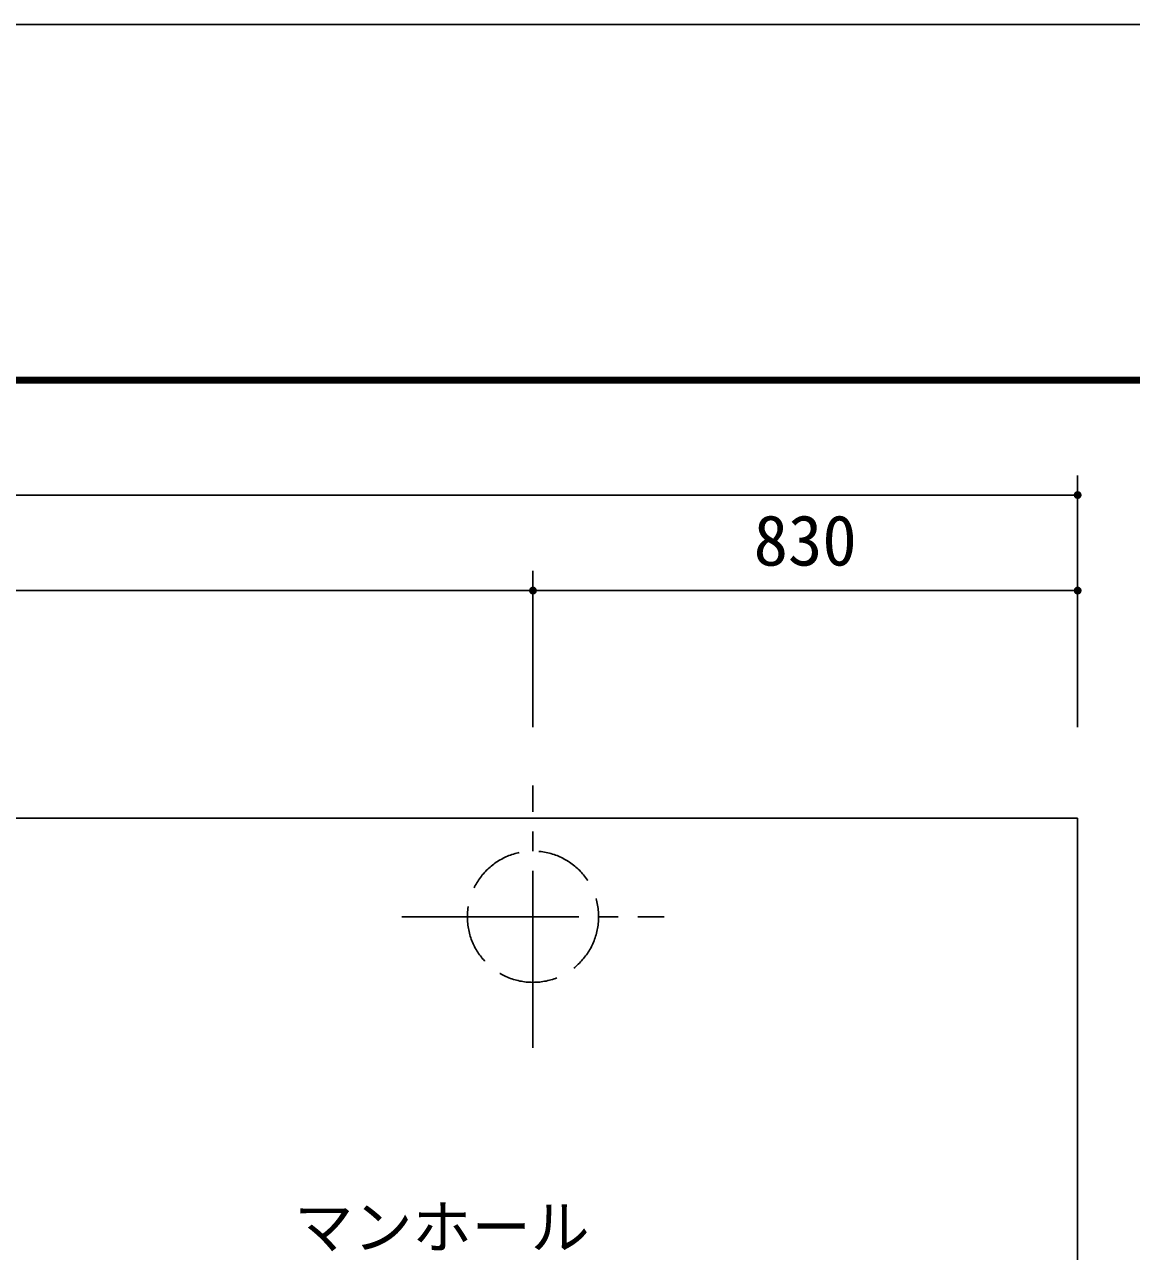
# Model space of a CAD drawing. Units: millimetres, scale not verified. Extents: x -8910 to 8910, y -6308 to 6308.
# Drawn here: x -4199 to -2512, y 4438 to 6308 of the extents above; entities that cross this region are included whole.
import ezdxf
from ezdxf.enums import TextEntityAlignment as Align

# ---------------------------------------------------------------- set-up
doc = ezdxf.new("R2010")
doc.units = ezdxf.units.MM
doc.header["$LTSCALE"] = 30
doc.linetypes.add('CHAIN2', pattern=[12, 9, -1, 1, -1])
doc.linetypes.add('DASHED3', pattern=[4, 3, -1])
for name, color, linetype, lineweight in [('0-0_機器', 2, 'Continuous', 25), ('0-1_製作', 5, 'Continuous', 25), ('0-2_空気管', 3, 'Continuous', 25), ('0-E_08', 2, 'Continuous', 25), ('1-0_図面枠', 7, 'Continuous', 25), ('1-1_Axis_waku', 7, 'Continuous', 25)]:
    doc.layers.add(name, color=color, linetype=linetype, lineweight=lineweight)
doc.styles.add('ＭＳ ゴシック', font='')
doc.styles.get('ＭＳ ゴシック').set_extended_font_data('MS Gothic')

msp = doc.modelspace()

# ---------------------------------------------------------------- linework, layer by layer
at = {"layer": '0-0_機器', "linetype": 'CHAIN2'}
for p, q in [((-3423.85, 4747.99), (-3423.85, 5147.99)), ((-3623.85, 4947.99), (-3223.85, 4947.99))]:
    msp.add_line(p, q, dxfattribs=at)
at = {"layer": '0-0_機器'}
for p, q in [((-6073.84, 5097.99), (-2593.82, 5097.99)), ((-2593.82, 5097.99), (-2593.82, 2697.99))]:
    msp.add_line(p, q, dxfattribs=at)
at = {"layer": '0-1_製作', "color": 2}
for p, q in [((-2593.82, 5620.56), (-2593.82, 5236.96)), ((-2593.82, 5590.56), (-6073.84, 5590.56)), ((-3423.85, 5474.97), (-3423.85, 5236.96)), ((-2593.82, 5474.97), (-2593.82, 5236.96)), ((-5923.84, 5444.97), (-3423.85, 5444.97)), ((-3423.85, 5444.97), (-2593.82, 5444.97))]:
    msp.add_line(p, q, dxfattribs=at)
at = {"layer": '0-1_製作'}
for points in [[(-2593.82, 5590.56), (-2599.82, 5590.56), (-2599.81, 5590.93)], [(-2593.82, 5590.56), (-2599.77, 5589.81), (-2599.82, 5590.56)], [(-2593.82, 5590.56), (-2599.81, 5590.93), (-2599.71, 5591.68)], [(-2593.82, 5590.56), (-2599.63, 5589.07), (-2599.77, 5589.81)], [(-2593.82, 5590.56), (-2599.71, 5591.68), (-2599.53, 5592.41)], [(-2593.82, 5590.56), (-2599.4, 5588.35), (-2599.63, 5589.07)], [(-2593.82, 5590.56), (-2599.53, 5592.41), (-2599.25, 5593.11)], [(-2593.82, 5590.56), (-2599.08, 5587.67), (-2599.4, 5588.35)], [(-2593.82, 5590.56), (-2599.25, 5593.11), (-2598.89, 5593.77)], [(-2593.82, 5584.56), (-2599.08, 5587.67), (-2593.82, 5590.56)], [(-2593.82, 5590.56), (-2598.89, 5593.77), (-2598.44, 5594.38)], [(-2593.82, 5596.56), (-2598.44, 5594.38), (-2597.93, 5594.93)], [(-2593.82, 5590.56), (-2598.44, 5594.38), (-2593.82, 5596.56)], [(-2593.82, 5596.56), (-2597.93, 5594.93), (-2594.57, 5596.51)], [(-2594.57, 5596.51), (-2597.93, 5594.93), (-2597.35, 5595.41)], [(-2594.57, 5596.51), (-2597.35, 5595.41), (-2595.31, 5596.37)], [(-2595.31, 5596.37), (-2597.35, 5595.41), (-2596.71, 5595.82)], [(-2595.31, 5596.37), (-2596.71, 5595.82), (-2596.03, 5596.14)], [(-2593.44, 5596.55), (-2593.82, 5590.56), (-2593.82, 5596.56)], [(-2592.7, 5596.45), (-2593.82, 5590.56), (-2593.44, 5596.55)], [(-2591.97, 5596.26), (-2593.82, 5590.56), (-2592.7, 5596.45)], [(-2591.27, 5595.99), (-2593.82, 5590.56), (-2591.97, 5596.26)], [(-2590.61, 5595.62), (-2593.82, 5590.56), (-2591.27, 5595.99)], [(-2590, 5595.18), (-2593.82, 5590.56), (-2590.61, 5595.62)], [(-2589.45, 5594.66), (-2593.82, 5590.56), (-2590, 5595.18)], [(-2588.97, 5594.08), (-2593.82, 5590.56), (-2589.45, 5594.66)], [(-2588.56, 5593.45), (-2593.82, 5590.56), (-2588.97, 5594.08)], [(-2588.24, 5592.77), (-2593.82, 5590.56), (-2588.56, 5593.45)], [(-2588.24, 5592.77), (-2587.82, 5590.56), (-2593.82, 5590.56)], [(-2587.82, 5590.56), (-2593.82, 5584.56), (-2593.82, 5590.56)], [(-2587.83, 5590.18), (-2593.82, 5584.56), (-2587.82, 5590.56)], [(-2587.93, 5589.43), (-2593.82, 5584.56), (-2587.83, 5590.18)], [(-2588.01, 5592.05), (-2587.82, 5590.56), (-2588.24, 5592.77)], [(-2587.87, 5591.31), (-2587.82, 5590.56), (-2588.01, 5592.05)], [(-2593.82, 5584.56), (-2598.67, 5587.03), (-2599.08, 5587.67)], [(-2593.82, 5584.56), (-2598.19, 5586.45), (-2598.67, 5587.03)], [(-2593.82, 5584.56), (-2597.65, 5585.93), (-2598.19, 5586.45)], [(-2593.82, 5584.56), (-2597.04, 5585.49), (-2597.65, 5585.93)], [(-2593.82, 5584.56), (-2596.38, 5585.13), (-2597.04, 5585.49)], [(-2593.82, 5584.56), (-2595.67, 5584.85), (-2596.38, 5585.13)], [(-2593.82, 5584.56), (-2594.94, 5584.66), (-2595.67, 5584.85)], [(-2593.82, 5584.56), (-2594.2, 5584.57), (-2594.94, 5584.66)], [(-2588.11, 5588.7), (-2593.82, 5584.56), (-2587.93, 5589.43)], [(-2588.39, 5588), (-2593.82, 5584.56), (-2588.11, 5588.7)], [(-2588.75, 5587.34), (-2593.82, 5584.56), (-2588.39, 5588)], [(-2589.2, 5586.73), (-2593.82, 5584.56), (-2588.75, 5587.34)], [(-2589.71, 5586.18), (-2593.82, 5584.56), (-2589.2, 5586.73)], [(-2589.71, 5586.18), (-2593.07, 5584.6), (-2593.82, 5584.56)], [(-2590.29, 5585.7), (-2593.07, 5584.6), (-2589.71, 5586.18)], [(-2590.29, 5585.7), (-2592.33, 5584.75), (-2593.07, 5584.6)], [(-2590.93, 5585.3), (-2592.33, 5584.75), (-2590.29, 5585.7)], [(-2590.93, 5585.3), (-2591.61, 5584.98), (-2592.33, 5584.75)], [(-3423.85, 5444.97), (-3429.85, 5444.97), (-3429.83, 5445.35)], [(-3423.85, 5444.97), (-3429.8, 5444.22), (-3429.85, 5444.97)], [(-3423.85, 5444.97), (-3429.83, 5445.35), (-3429.74, 5446.1)], [(-3423.85, 5444.97), (-3429.66, 5443.48), (-3429.8, 5444.22)], [(-3423.85, 5444.97), (-3429.74, 5446.1), (-3429.55, 5446.83)], [(-3423.85, 5444.97), (-3429.43, 5442.77), (-3429.66, 5443.48)], [(-3423.85, 5444.97), (-3429.55, 5446.83), (-3429.28, 5447.53)], [(-3423.85, 5444.97), (-3429.1, 5442.08), (-3429.43, 5442.77)], [(-3423.85, 5450.97), (-3429.28, 5447.53), (-3428.91, 5448.19)], [(-3423.85, 5444.97), (-3429.28, 5447.53), (-3423.85, 5450.97)], [(-3423.85, 5444.97), (-3428.7, 5441.45), (-3429.1, 5442.08)], [(-3423.85, 5450.97), (-3428.91, 5448.19), (-3424.6, 5450.93)], [(-3424.6, 5450.93), (-3428.91, 5448.19), (-3428.47, 5448.8)], [(-3423.85, 5438.97), (-3428.7, 5441.45), (-3423.85, 5444.97)], [(-3423.85, 5438.97), (-3428.22, 5440.87), (-3428.7, 5441.45)], [(-3424.6, 5450.93), (-3428.47, 5448.8), (-3425.34, 5450.79)], [(-3425.34, 5450.79), (-3428.47, 5448.8), (-3427.95, 5449.35)], [(-3423.85, 5438.97), (-3427.67, 5440.35), (-3428.22, 5440.87)], [(-3425.34, 5450.79), (-3427.95, 5449.35), (-3426.06, 5450.55)], [(-3426.06, 5450.55), (-3427.95, 5449.35), (-3427.37, 5449.83)], [(-3426.06, 5450.55), (-3427.37, 5449.83), (-3426.74, 5450.23)], [(-3423.47, 5450.96), (-3423.85, 5444.97), (-3423.85, 5450.97)], [(-3422.72, 5450.87), (-3423.85, 5444.97), (-3423.47, 5450.96)], [(-3421.99, 5450.68), (-3423.85, 5444.97), (-3422.72, 5450.87)], [(-3421.29, 5450.4), (-3423.85, 5444.97), (-3421.99, 5450.68)], [(-3420.63, 5450.04), (-3423.85, 5444.97), (-3421.29, 5450.4)], [(-3420.02, 5449.6), (-3423.85, 5444.97), (-3420.63, 5450.04)], [(-3419.47, 5449.08), (-3423.85, 5444.97), (-3420.02, 5449.6)], [(-3418.99, 5448.5), (-3423.85, 5444.97), (-3419.47, 5449.08)], [(-3418.59, 5447.87), (-3423.85, 5444.97), (-3418.99, 5448.5)], [(-3418.59, 5447.87), (-3417.85, 5444.97), (-3423.85, 5444.97)], [(-3417.85, 5444.97), (-3423.85, 5438.97), (-3423.85, 5444.97)], [(-3417.86, 5444.6), (-3423.85, 5438.97), (-3417.85, 5444.97)], [(-3417.95, 5443.85), (-3423.85, 5438.97), (-3417.86, 5444.6)], [(-3418.14, 5443.12), (-3423.85, 5438.97), (-3417.95, 5443.85)], [(-3418.42, 5442.42), (-3423.85, 5438.97), (-3418.14, 5443.12)], [(-3418.78, 5441.76), (-3423.85, 5438.97), (-3418.42, 5442.42)], [(-3418.78, 5441.76), (-3423.09, 5439.02), (-3423.85, 5438.97)], [(-3419.22, 5441.15), (-3423.09, 5439.02), (-3418.78, 5441.76)], [(-3419.22, 5441.15), (-3422.35, 5439.16), (-3423.09, 5439.02)], [(-3419.74, 5440.6), (-3422.35, 5439.16), (-3419.22, 5441.15)], [(-3419.74, 5440.6), (-3421.64, 5439.4), (-3422.35, 5439.16)], [(-3420.32, 5440.12), (-3421.64, 5439.4), (-3419.74, 5440.6)], [(-3418.27, 5447.18), (-3417.85, 5444.97), (-3418.59, 5447.87)], [(-3418.04, 5446.47), (-3417.85, 5444.97), (-3418.27, 5447.18)], [(-3417.89, 5445.73), (-3417.85, 5444.97), (-3418.04, 5446.47)], [(-2593.82, 5444.97), (-2599.82, 5444.97), (-2599.81, 5445.35)], [(-2593.82, 5444.97), (-2599.77, 5444.22), (-2599.82, 5444.97)], [(-2593.82, 5444.97), (-2599.81, 5445.35), (-2599.71, 5446.1)], [(-2593.82, 5444.97), (-2599.63, 5443.48), (-2599.77, 5444.22)], [(-2593.82, 5444.97), (-2599.71, 5446.1), (-2599.53, 5446.83)], [(-2593.82, 5444.97), (-2599.4, 5442.77), (-2599.63, 5443.48)], [(-2593.82, 5444.97), (-2599.53, 5446.83), (-2599.25, 5447.53)], [(-2593.82, 5444.97), (-2599.08, 5442.08), (-2599.4, 5442.77)], [(-2593.82, 5444.97), (-2599.25, 5447.53), (-2598.89, 5448.19)], [(-2593.82, 5438.97), (-2599.08, 5442.08), (-2593.82, 5444.97)], [(-2593.82, 5438.97), (-2598.67, 5441.45), (-2599.08, 5442.08)], [(-2593.82, 5450.97), (-2598.89, 5448.19), (-2598.44, 5448.8)], [(-2593.82, 5444.97), (-2598.89, 5448.19), (-2593.82, 5450.97)], [(-2593.82, 5438.97), (-2598.19, 5440.87), (-2598.67, 5441.45)], [(-2593.82, 5450.97), (-2598.44, 5448.8), (-2594.57, 5450.93)], [(-2594.57, 5450.93), (-2598.44, 5448.8), (-2597.93, 5449.35)], [(-2593.82, 5438.97), (-2597.65, 5440.35), (-2598.19, 5440.87)], [(-2594.57, 5450.93), (-2597.93, 5449.35), (-2595.31, 5450.79)], [(-2595.31, 5450.79), (-2597.93, 5449.35), (-2597.35, 5449.83)], [(-2595.31, 5450.79), (-2597.35, 5449.83), (-2596.03, 5450.55)], [(-2596.03, 5450.55), (-2597.35, 5449.83), (-2596.71, 5450.23)], [(-2593.44, 5450.96), (-2593.82, 5444.97), (-2593.82, 5450.97)], [(-2592.7, 5450.87), (-2593.82, 5444.97), (-2593.44, 5450.96)], [(-2591.97, 5450.68), (-2593.82, 5444.97), (-2592.7, 5450.87)], [(-2591.27, 5450.4), (-2593.82, 5444.97), (-2591.97, 5450.68)], [(-2590.61, 5450.04), (-2593.82, 5444.97), (-2591.27, 5450.4)], [(-2590, 5449.6), (-2593.82, 5444.97), (-2590.61, 5450.04)], [(-2589.45, 5449.08), (-2593.82, 5444.97), (-2590, 5449.6)], [(-2588.97, 5448.5), (-2593.82, 5444.97), (-2589.45, 5449.08)], [(-2588.56, 5447.87), (-2593.82, 5444.97), (-2588.97, 5448.5)], [(-2588.24, 5447.18), (-2593.82, 5444.97), (-2588.56, 5447.87)], [(-2588.24, 5447.18), (-2587.82, 5444.97), (-2593.82, 5444.97)], [(-2587.82, 5444.97), (-2593.82, 5438.97), (-2593.82, 5444.97)], [(-2587.83, 5444.6), (-2593.82, 5438.97), (-2587.82, 5444.97)], [(-2587.93, 5443.85), (-2593.82, 5438.97), (-2587.83, 5444.6)], [(-2588.11, 5443.12), (-2593.82, 5438.97), (-2587.93, 5443.85)], [(-2588.39, 5442.42), (-2593.82, 5438.97), (-2588.11, 5443.12)], [(-2588.75, 5441.76), (-2593.82, 5438.97), (-2588.39, 5442.42)], [(-2589.2, 5441.15), (-2593.82, 5438.97), (-2588.75, 5441.76)], [(-2589.2, 5441.15), (-2593.07, 5439.02), (-2593.82, 5438.97)], [(-2589.71, 5440.6), (-2593.07, 5439.02), (-2589.2, 5441.15)], [(-2589.71, 5440.6), (-2592.33, 5439.16), (-2593.07, 5439.02)], [(-2590.29, 5440.12), (-2592.33, 5439.16), (-2589.71, 5440.6)], [(-2588.01, 5446.47), (-2587.82, 5444.97), (-2588.24, 5447.18)], [(-2587.87, 5445.73), (-2587.82, 5444.97), (-2588.01, 5446.47)], [(-3423.85, 5438.97), (-3427.06, 5439.91), (-3427.67, 5440.35)], [(-3423.85, 5438.97), (-3426.4, 5439.55), (-3427.06, 5439.91)], [(-3423.85, 5438.97), (-3425.7, 5439.27), (-3426.4, 5439.55)], [(-3423.85, 5438.97), (-3424.97, 5439.08), (-3425.7, 5439.27)], [(-3423.85, 5438.97), (-3424.22, 5438.99), (-3424.97, 5439.08)], [(-3420.32, 5440.12), (-3420.96, 5439.72), (-3421.64, 5439.4)], [(-2593.82, 5438.97), (-2597.04, 5439.91), (-2597.65, 5440.35)], [(-2593.82, 5438.97), (-2596.38, 5439.55), (-2597.04, 5439.91)], [(-2593.82, 5438.97), (-2595.67, 5439.27), (-2596.38, 5439.55)], [(-2593.82, 5438.97), (-2594.94, 5439.08), (-2595.67, 5439.27)], [(-2593.82, 5438.97), (-2594.2, 5438.99), (-2594.94, 5439.08)], [(-2590.29, 5440.12), (-2591.61, 5439.4), (-2592.33, 5439.16)], [(-2590.93, 5439.72), (-2591.61, 5439.4), (-2590.29, 5440.12)]]:
    msp.add_solid(points, dxfattribs=at)
at = {"layer": '0-E_08', "linetype": 'DASHED3'}
msp.add_circle((-3423.85, 4947.99), 100, dxfattribs=at)
at = {"layer": '1-0_図面枠'}
msp.add_lwpolyline([(-8910, -6307.5), (-8910, 6307.5), (8910, 6307.5), (8910, -6307.5)], close=True, dxfattribs=at)
at = {"layer": '1-1_Axis_waku'}
for p, q in [((-7778.4, 5769.9), (8408.4, 5769.9)), ((-7777.8, 5769.3), (8407.8, 5769.3)), ((-7777.2, 5768.7), (8407.2, 5768.7)), ((-7776.6, 5768.1), (8406.6, 5768.1)), ((-7776, 5767.5), (8406, 5767.5)), ((-7775.4, 5766.9), (8405.4, 5766.9)), ((-7774.8, 5766.3), (8404.8, 5766.3)), ((-7774.2, 5765.7), (8404.2, 5765.7)), ((-7773.6, 5765.1), (8403.6, 5765.1)), ((-7773, 5764.5), (8403, 5764.5)), ((-7772.4, 5763.9), (8402.4, 5763.9)), ((-7771.8, 5763.3), (8401.8, 5763.3)), ((-7771.2, 5762.7), (8401.2, 5762.7)), ((-7770.6, 5762.1), (8400.6, 5762.1)), ((-7770, 5761.5), (8400, 5761.5))]:
    msp.add_line(p, q, dxfattribs=at)

# ---------------------------------------------------------------- texts
at = {"layer": '0-1_製作', "color": 4, "style": 'ＭＳ ゴシック'}
msp.add_text('830', height=76.98, dxfattribs=at).set_placement((-3087.58, 5459.97), align=Align.BOTTOM_LEFT)
at = {"layer": '0-2_空気管', "color": 4, "style": 'ＭＳ ゴシック'}
msp.add_text('マンホール', height=65.98, dxfattribs=at).set_placement((-3787.46, 4422.38), align=Align.BOTTOM_LEFT)

doc.saveas('drawing.dxf')
